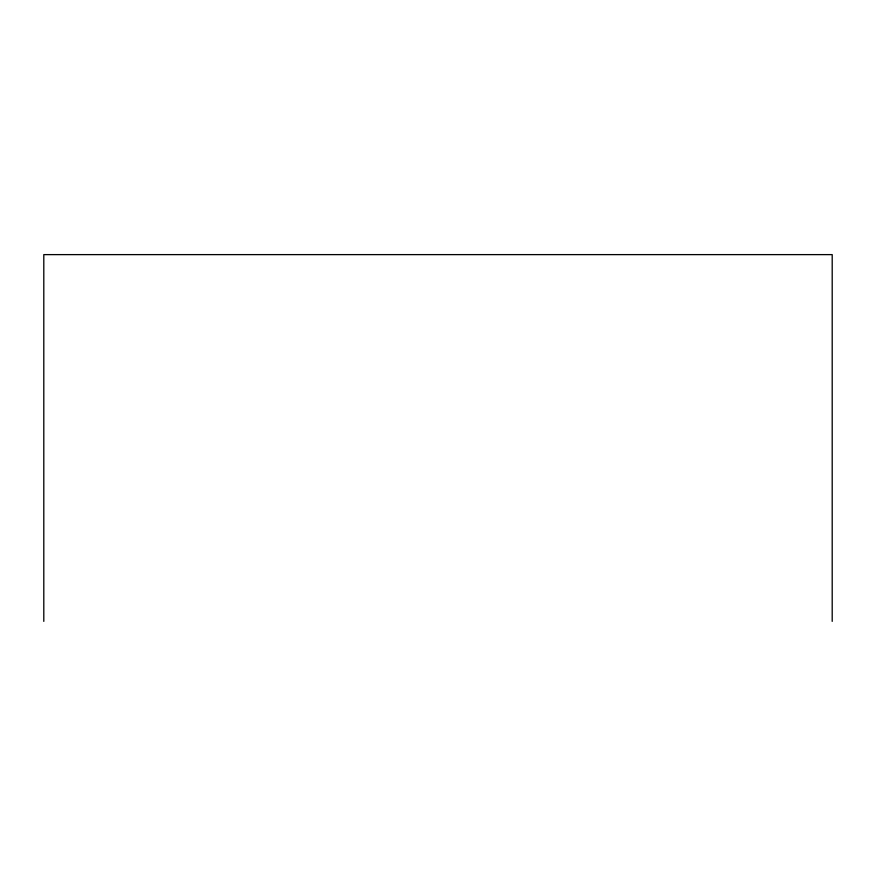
<?xml version="1.0" encoding="UTF-8"?>
<svg xmlns="http://www.w3.org/2000/svg" width="876" height="876" viewBox="0 0 876 876"><rect width="100%" height="100%" fill="white"/><g stroke="black" fill="none" stroke-linecap="round" stroke-linejoin="round"><path stroke-width="1.31" d="M832.2 621.38L832.2 254.62L43.8 254.62L43.8 621.38"/></g></svg>
